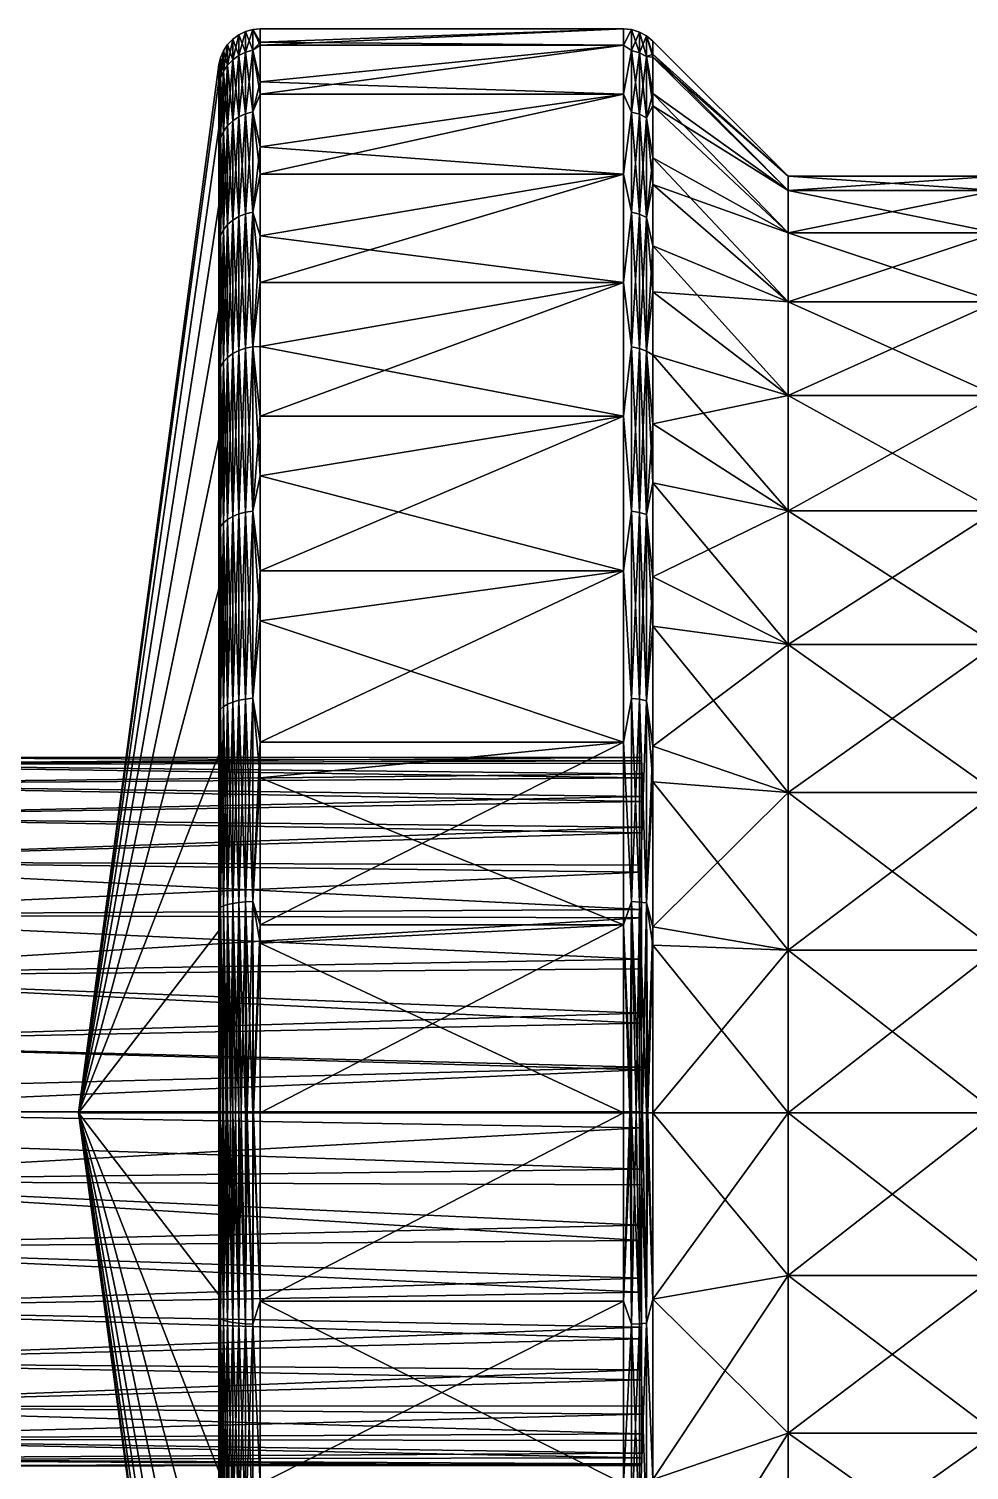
# Model space of a CAD drawing. Extents: x -0.59 to 0.59, y -0.13 to 0.13.
# Drawn here: x -0.3235 to -0.2107, y -0.0428 to 0.13 of the extents above; entities that cross this region are included whole.
import ezdxf

# ---------------------------------------------------------------- set-up
doc = ezdxf.new("R2010")
doc.units = 0
doc.layers.add('', color=153, linetype='CONTINUOUS')
doc.layers.add('Wire_0_85_Bent90_Degrees_Small_v3', color=255, linetype='CONTINUOUS')

msp = doc.modelspace()

# ---------------------------------------------------------------- meshes
at = {"layer": '', "color": 153}
mesh = msp.add_polyface(dxfattribs=at)
corners = [(-0.300469, 0.126539), (-0.300668, 0.125664), (-0.300668, 0.123755, -0.021821), (-0.300668, 0.118085, 0.04298), (-0.300668, 0.123755, 0.021821), (-0.300469, 0.124107, 0.024687), (-0.300668, 0.118085, -0.04298), (-0.300469, 0.124107, -0.024687), (-0.300469, 0.116907, 0.048424), (-0.300469, 0.116907, -0.048424), (-0.300118, 0.117669, -0.04874), (-0.300118, 0.124917, -0.024848), (-0.300118, 0.127364), (-0.299624, 0.118362, -0.049027), (-0.299624, 0.125652, -0.024994), (-0.299624, 0.128114), (-0.299005, 0.118961, -0.049275), (-0.299005, 0.126289, -0.02512), (-0.299005, 0.128763), (-0.300118, 0.124917, 0.024848), (-0.300118, 0.117669, 0.04874), (-0.299624, 0.125652, 0.024994), (-0.299624, 0.118362, 0.049027), (-0.299005, 0.126289, 0.02512), (-0.299005, 0.118961, 0.049275), (-0.298279, 0.119449, -0.049477), (-0.298279, 0.126807, -0.025223), (-0.298279, 0.129291), (-0.297471, 0.107825, -0.072047), (-0.297471, 0.119809, -0.049627), (-0.297471, 0.127189, -0.025299), (-0.297471, 0.129681), (-0.296606, 0.12003, -0.049718), (-0.296606, 0.127423, -0.025346), (-0.298279, 0.126807, 0.025223), (-0.298279, 0.119449, 0.049477), (-0.297471, 0.127189, 0.025299), (-0.297471, 0.119809, 0.049627), (-0.296606, 0.129919), (-0.296606, 0.127423, 0.025346), (-0.296606, 0.12003, 0.049718), (-0.297471, 0.107825, 0.072047)]
mesh.append_faces([[corners[k] for k in face] for face in [(0, 1, 2), (3, 4, 5), (4, 1, 0), (2, 6, 7), (8, 3, 5), (5, 4, 0), (0, 2, 7), (7, 6, 9), (10, 7, 9), (7, 10, 11), (11, 0, 7), (0, 11, 12), (13, 11, 10), (11, 13, 14), (14, 12, 11), (12, 14, 15), (16, 14, 13), (14, 16, 17), (17, 15, 14), (15, 17, 18), (12, 5, 0), (5, 12, 19), (19, 8, 5), (8, 19, 20), (15, 19, 12), (19, 15, 21), (21, 20, 19), (20, 21, 22), (18, 21, 15), (21, 18, 23), (23, 22, 21), (22, 23, 24), (25, 17, 16), (17, 25, 26), (26, 18, 17), (18, 26, 27), (25, 28, 29), (29, 26, 25), (26, 29, 30), (30, 27, 26), (27, 30, 31), (32, 30, 29), (33, 31, 30), (27, 23, 18), (23, 27, 34), (34, 24, 23), (24, 34, 35), (31, 34, 27), (34, 31, 36), (36, 35, 34), (35, 36, 37), (38, 36, 31), (39, 37, 36), (40, 41, 37)]], dxfattribs={"color": 153})
mesh = msp.add_polyface(dxfattribs=at)
corners = [(-0.252158, 0.13), (-0.252158, 0.128025, -0.022574), (-0.251183, 0.129904), (-0.251183, 0.127408, 0.025343), (-0.252158, 0.12216, 0.044463), (-0.252158, 0.128025, 0.022574), (-0.252158, 0.112583, 0.065), (-0.251183, 0.120016, 0.049712), (-0.252158, 0.099586, 0.083562), (-0.251183, 0.108011, 0.072171), (-0.252158, 0.083562, 0.099586), (-0.251183, 0.091856, 0.091856), (-0.295712, 0.105172, 0.076412), (-0.295712, 0.115831, 0.059019), (-0.295712, 0.123637, 0.040172), (-0.295712, 0.128399, 0.020336), (-0.252158, 0.12216, -0.044463), (-0.295712, 0.12216, -0.044463), (-0.252158, 0.112583, -0.065), (-0.295712, 0.112583, -0.065), (-0.252158, 0.099586, -0.083562), (-0.295712, 0.099586, -0.083562), (-0.252158, 0.083562, -0.099586), (-0.295712, 0.083562, -0.099586), (-0.295712, 0.128025, -0.022574), (-0.295712, 0.091924, 0.091924), (-0.295712, 0.13), (-0.296606, 0.12003, -0.049718), (-0.296606, 0.127423, -0.025346), (-0.296606, 0.091867, -0.091867), (-0.296606, 0.108024, -0.072179), (-0.296606, 0.127423, 0.025346), (-0.295712, 0.076412, 0.105172), (-0.296606, 0.091867, 0.091867), (-0.296606, 0.108024, 0.072179), (-0.296606, 0.129919), (-0.296606, 0.12003, 0.049718), (-0.297471, 0.091698, -0.091698), (-0.296606, 0.072179, -0.108024), (-0.297471, 0.107825, -0.072047), (-0.297471, 0.119809, -0.049627), (-0.297471, 0.127189, -0.025299), (-0.297471, 0.129681), (-0.297471, 0.127189, 0.025299), (-0.297471, 0.119809, 0.049627), (-0.297471, 0.107825, 0.072047), (-0.297471, 0.091698, 0.091698)]
mesh.append_faces([[corners[k] for k in face] for face in [(0, 1, 2), (3, 4, 5), (6, 4, 7), (8, 6, 9), (10, 8, 11), (5, 0, 2), (6, 8, 12), (4, 6, 13), (5, 4, 14), (0, 5, 15), (16, 1, 17), (18, 16, 19), (20, 18, 21), (22, 20, 23), (1, 0, 24), (8, 10, 25), (23, 20, 21), (21, 18, 19), (19, 16, 17), (17, 1, 24), (24, 0, 26), (26, 0, 15), (15, 5, 14), (14, 4, 13), (13, 6, 12), (12, 8, 25), (27, 17, 28), (29, 21, 30), (30, 19, 27), (14, 31, 15), (25, 32, 33), (12, 25, 33), (13, 12, 34), (23, 21, 29), (21, 19, 30), (19, 17, 27), (17, 24, 28), (24, 26, 35), (26, 15, 35), (14, 13, 36), (28, 24, 35), (35, 15, 31), (31, 14, 36), (36, 13, 34), (34, 12, 33), (37, 38, 29), (39, 29, 30), (40, 30, 27), (41, 27, 28), (42, 28, 35), (43, 35, 31), (44, 31, 36), (45, 36, 34), (46, 34, 33)]], dxfattribs={"color": 153})
mesh = msp.add_polyface(dxfattribs=at)
corners = [(-0.24938, 0.126676, -0.025197), (-0.248623, 0.126583, -0.02232), (-0.24938, 0.129157), (-0.251183, 0.091856, 0.091856), (-0.252158, 0.099586, 0.083562), (-0.251183, 0.108011, 0.072171), (-0.252158, 0.112583, 0.065), (-0.251183, 0.120016, 0.049712), (-0.252158, 0.12216, 0.044463), (-0.251183, 0.127408, 0.025343), (-0.252158, 0.128025, -0.022574), (-0.252158, 0.12216, -0.044463), (-0.251183, 0.127408, -0.025343), (-0.252158, 0.128025, 0.022574), (-0.251183, 0.129904), (-0.252158, 0.112583, -0.065), (-0.251183, 0.120016, -0.049712), (-0.252158, 0.099586, -0.083562), (-0.251183, 0.108011, -0.072171), (-0.252158, 0.083562, -0.099586), (-0.251183, 0.091856, -0.091856), (-0.24938, 0.091328, -0.091328), (-0.248623, 0.098464, -0.082621), (-0.24938, 0.10739, -0.071756), (-0.248623, 0.111315, -0.064268), (-0.24938, 0.119326, -0.049426), (-0.248623, 0.120784, -0.043962), (-0.248623, 0.126953, 0.020107), (-0.24938, 0.126676, 0.025197), (-0.248623, 0.122245, 0.03972), (-0.24938, 0.119326, 0.049426), (-0.248623, 0.114526, 0.058354), (-0.24938, 0.10739, 0.071756), (-0.248623, 0.103987, 0.075551), (-0.24938, 0.091328, 0.091328), (-0.250245, 0.072013, -0.107775), (-0.250245, 0.091655, -0.091655), (-0.250245, 0.107775, -0.072013), (-0.250245, 0.119753, -0.049603), (-0.250245, 0.127129, -0.025287), (-0.250245, 0.129619), (-0.250245, 0.127129, 0.025287), (-0.250245, 0.119753, 0.049603), (-0.250245, 0.107775, 0.072013), (-0.250245, 0.091655, 0.091655), (-0.251183, 0.072171, 0.108011)]
mesh.append_faces([[corners[k] for k in face] for face in [(0, 1, 2), (3, 4, 5), (5, 6, 7), (7, 8, 9), (10, 11, 12), (9, 13, 14), (11, 15, 16), (14, 10, 12), (15, 17, 18), (12, 11, 16), (17, 19, 20), (16, 15, 18), (18, 17, 20), (21, 22, 23), (23, 24, 25), (25, 26, 0), (2, 27, 28), (28, 29, 30), (30, 31, 32), (32, 33, 34), (20, 35, 36), (36, 18, 20), (18, 36, 37), (37, 16, 18), (16, 37, 38), (38, 12, 16), (12, 38, 39), (39, 14, 12), (14, 39, 40), (40, 9, 14), (9, 40, 41), (41, 7, 9), (7, 41, 42), (42, 5, 7), (5, 42, 43), (43, 3, 5), (3, 43, 44), (44, 45, 3), (21, 37, 36), (37, 21, 23), (23, 38, 37), (38, 23, 25), (25, 39, 38), (39, 25, 0), (0, 40, 39), (40, 0, 2), (2, 41, 40), (41, 2, 28), (28, 42, 41), (42, 28, 30), (30, 43, 42), (43, 30, 32), (32, 44, 43), (44, 32, 34)]], dxfattribs={"color": 153})
mesh = msp.add_polyface(dxfattribs=at)
corners = [(-0.248623, 0.098464, -0.082621), (-0.248623, 0.111315, -0.064268), (-0.24938, 0.10739, -0.071756), (-0.248623, 0.120784, -0.043962), (-0.24938, 0.119326, -0.049426), (-0.248623, 0.126583, -0.02232), (-0.24938, 0.126676, -0.025197), (-0.248623, 0.128536), (-0.24938, 0.129157), (-0.248623, 0.126953, 0.020107), (-0.24938, 0.091328, 0.091328), (-0.248623, 0.090888, 0.090888), (-0.248623, 0.075551, 0.103987), (-0.248623, 0.103987, 0.075551), (-0.248623, 0.114526, 0.058354), (-0.24938, 0.10739, 0.071756), (-0.248623, 0.082621, -0.098464), (-0.24938, 0.091328, -0.091328), (-0.248623, 0.122245, 0.03972), (-0.24938, 0.126676, 0.025197), (-0.24938, 0.119326, 0.049426), (-0.232409, 0.072199, -0.086044), (-0.232409, 0.086044, -0.072199), (-0.232409, 0.097274, -0.056161), (-0.232409, 0.105548, -0.038416), (-0.232409, 0.110616, -0.019505), (-0.232409, 0.112322), (-0.232409, 0.110616, 0.019505), (-0.232409, 0.105548, 0.038416), (-0.232409, 0.097274, 0.056161), (-0.232409, 0.086044, 0.072199), (-0.232409, 0.072199, 0.086044), (-0.207409, 0.072199, 0.086044), (-0.207409, 0.086044, 0.072199), (-0.207409, 0.097274, 0.056161), (-0.207409, 0.105548, 0.038416), (-0.207409, 0.110616, 0.019505), (-0.207409, 0.112322), (-0.207409, 0.110616, -0.019505), (-0.207409, 0.105548, -0.038416), (-0.207409, 0.097274, -0.056161), (-0.207409, 0.086044, -0.072199), (-0.207409, 0.082214, 0.068985), (-0.207409, 0.092944, 0.053661), (-0.207409, 0.10085, 0.036706), (-0.207409, 0.105692, 0.018636)]
mesh.append_faces([[corners[k] for k in face] for face in [(0, 1, 2), (1, 3, 4), (3, 5, 6), (5, 7, 8), (8, 7, 9), (10, 11, 12), (13, 11, 10), (14, 13, 15), (16, 0, 17), (9, 18, 19), (18, 14, 20), (21, 22, 16), (22, 23, 0), (23, 24, 1), (24, 25, 3), (25, 26, 5), (26, 27, 9), (27, 28, 18), (28, 29, 14), (16, 22, 0), (29, 30, 13), (0, 23, 1), (30, 31, 11), (1, 24, 3), (3, 25, 5), (5, 26, 7), (7, 26, 9), (9, 27, 18), (18, 28, 14), (14, 29, 13), (13, 30, 11), (32, 30, 33), (33, 29, 34), (34, 28, 35), (35, 27, 36), (36, 26, 37), (37, 25, 38), (38, 24, 39), (39, 23, 40), (40, 22, 41), (21, 41, 22), (22, 40, 23), (23, 39, 24), (24, 38, 25), (25, 37, 26), (26, 36, 27), (27, 35, 28), (28, 34, 29), (29, 33, 30), (33, 34, 42), (34, 35, 43), (35, 36, 44), (42, 34, 43), (36, 37, 45)]], dxfattribs={"color": 153})
mesh = msp.add_polyface(dxfattribs=at)
corners = [(-0.300668, 0.04298, 0.118085), (-0.300668, 0.062832, 0.108828), (-0.300469, 0.048424, 0.116907), (-0.300668, 0.080775, 0.096264), (-0.300469, 0.070301, 0.105213), (-0.300469, 0.089477, 0.089477), (-0.300668, 0.080775, -0.096264), (-0.300668, 0.062832, -0.108828), (-0.300469, 0.070301, -0.105213), (-0.300668, 0.04298, -0.118085), (-0.300469, 0.048424, -0.116907), (-0.300469, 0.089477, -0.089477), (-0.300118, 0.04874, -0.117669), (-0.300118, 0.07076, -0.1059), (-0.300118, 0.09006, -0.09006), (-0.299624, 0.049027, -0.118362), (-0.299624, 0.071176, -0.106523), (-0.299624, 0.09059, -0.09059), (-0.299005, 0.049275, -0.118961), (-0.299005, 0.071537, -0.107062), (-0.299005, 0.091049, -0.091049), (-0.300118, 0.09006, 0.09006), (-0.300118, 0.07076, 0.1059), (-0.300118, 0.04874, 0.117669), (-0.299624, 0.09059, 0.09059), (-0.299624, 0.071176, 0.106523), (-0.299624, 0.049027, 0.118362), (-0.299005, 0.091049, 0.091049), (-0.299005, 0.071537, 0.107062), (-0.299005, 0.049275, 0.118961), (-0.298279, 0.049477, -0.119449), (-0.298279, 0.07183, -0.107501), (-0.298279, 0.091422, -0.091422), (-0.297471, 0.049627, -0.119809), (-0.297471, 0.072047, -0.107825), (-0.298279, 0.091422, 0.091422), (-0.298279, 0.07183, 0.107501), (-0.298279, 0.049477, 0.119449), (-0.3175, 0), (-0.300668, 0.096264, 0.080775), (-0.300668, 0.108828, 0.062832), (-0.300668, 0.118085, 0.04298), (-0.300668, 0.123755, 0.021821), (-0.300668, 0.125664), (-0.300668, 0.123755, -0.021821), (-0.300668, 0.118085, -0.04298), (-0.300668, 0.108828, -0.062832), (-0.300668, 0.096264, -0.080775)]
mesh.append_faces([[corners[k] for k in face] for face in [(0, 1, 2), (1, 3, 4), (2, 1, 4), (4, 3, 5), (6, 7, 8), (7, 9, 10), (11, 6, 8), (8, 7, 10), (12, 8, 10), (8, 12, 13), (13, 11, 8), (11, 13, 14), (15, 13, 12), (13, 15, 16), (16, 14, 13), (14, 16, 17), (18, 16, 15), (16, 18, 19), (19, 17, 16), (17, 19, 20), (21, 4, 5), (4, 21, 22), (22, 2, 4), (2, 22, 23), (24, 22, 21), (22, 24, 25), (25, 23, 22), (23, 25, 26), (27, 25, 24), (25, 27, 28), (28, 26, 25), (26, 28, 29), (30, 19, 18), (19, 30, 31), (31, 20, 19), (20, 31, 32), (33, 31, 30), (34, 32, 31), (35, 28, 27), (28, 35, 36), (36, 29, 28), (29, 36, 37), (1, 38, 3), (3, 38, 39), (39, 38, 40), (40, 38, 41), (41, 38, 42), (42, 38, 43), (43, 38, 44), (44, 38, 45), (45, 38, 46), (46, 38, 47), (47, 38, 6), (6, 38, 7)]], dxfattribs={"color": 153})
mesh = msp.add_polyface(dxfattribs=at)
corners = [(-0.300668, 0.108828, 0.062832), (-0.300668, 0.118085, 0.04298), (-0.300469, 0.116907, 0.048424), (-0.300668, 0.080775, 0.096264), (-0.300668, 0.096264, 0.080775), (-0.300469, 0.089477, 0.089477), (-0.300469, 0.105213, 0.070301), (-0.300668, 0.118085, -0.04298), (-0.300668, 0.108828, -0.062832), (-0.300469, 0.116907, -0.048424), (-0.300668, 0.096264, -0.080775), (-0.300469, 0.105213, -0.070301), (-0.300668, 0.080775, -0.096264), (-0.300469, 0.089477, -0.089477), (-0.300118, 0.09006, -0.09006), (-0.300118, 0.1059, -0.07076), (-0.300118, 0.117669, -0.04874), (-0.299624, 0.09059, -0.09059), (-0.299624, 0.106523, -0.071176), (-0.299624, 0.118362, -0.049027), (-0.299005, 0.091049, -0.091049), (-0.299005, 0.107062, -0.071537), (-0.299005, 0.118961, -0.049275), (-0.300118, 0.117669, 0.04874), (-0.300118, 0.1059, 0.07076), (-0.300118, 0.09006, 0.09006), (-0.299624, 0.118362, 0.049027), (-0.299624, 0.106523, 0.071176), (-0.299624, 0.09059, 0.09059), (-0.299005, 0.118961, 0.049275), (-0.299005, 0.107062, 0.071537), (-0.299005, 0.091049, 0.091049), (-0.298279, 0.091422, -0.091422), (-0.297471, 0.072047, -0.107825), (-0.297471, 0.091698, -0.091698), (-0.298279, 0.107501, -0.07183), (-0.298279, 0.119449, -0.049477), (-0.297471, 0.107825, -0.072047), (-0.296606, 0.091867, -0.091867), (-0.296606, 0.108024, -0.072179), (-0.297471, 0.119809, -0.049627), (-0.298279, 0.119449, 0.049477), (-0.298279, 0.107501, 0.07183), (-0.298279, 0.091422, 0.091422), (-0.297471, 0.119809, 0.049627), (-0.297471, 0.107825, 0.072047), (-0.297471, 0.091698, 0.091698), (-0.296606, 0.108024, 0.072179), (-0.296606, 0.091867, 0.091867), (-0.297471, 0.072047, 0.107825)]
mesh.append_faces([[corners[k] for k in face] for face in [(0, 1, 2), (3, 4, 5), (4, 0, 6), (5, 4, 6), (6, 0, 2), (7, 8, 9), (8, 10, 11), (10, 12, 13), (9, 8, 11), (11, 10, 13), (14, 11, 13), (11, 14, 15), (15, 9, 11), (9, 15, 16), (17, 15, 14), (15, 17, 18), (18, 16, 15), (16, 18, 19), (20, 18, 17), (18, 20, 21), (21, 19, 18), (19, 21, 22), (23, 6, 2), (6, 23, 24), (24, 5, 6), (5, 24, 25), (26, 24, 23), (24, 26, 27), (27, 25, 24), (25, 27, 28), (29, 27, 26), (27, 29, 30), (30, 28, 27), (28, 30, 31), (32, 33, 34), (32, 21, 20), (21, 32, 35), (35, 22, 21), (22, 35, 36), (34, 35, 32), (35, 34, 37), (37, 36, 35), (38, 37, 34), (39, 40, 37), (41, 30, 29), (30, 41, 42), (42, 31, 30), (31, 42, 43), (44, 42, 41), (42, 44, 45), (45, 43, 42), (43, 45, 46), (47, 46, 45), (48, 49, 46)]], dxfattribs={"color": 153})
mesh = msp.add_polyface(dxfattribs=at)
corners = [(-0.24938, 0.049426, -0.119326), (-0.248623, 0.064268, -0.111315), (-0.24938, 0.071756, -0.10739), (-0.252158, 0.065, -0.112583), (-0.252158, 0.044463, -0.12216), (-0.251183, 0.049712, -0.120016), (-0.252158, 0.044463, 0.12216), (-0.252158, 0.065, 0.112583), (-0.251183, 0.049712, 0.120016), (-0.252158, 0.083562, 0.099586), (-0.251183, 0.072171, 0.108011), (-0.24938, 0.071756, 0.10739), (-0.248623, 0.058354, 0.114526), (-0.24938, 0.049426, 0.119326), (-0.251183, 0.091856, 0.091856), (-0.252158, 0.083562, -0.099586), (-0.251183, 0.072171, -0.108011), (-0.251183, 0.091856, -0.091856), (-0.248623, 0.082621, -0.098464), (-0.24938, 0.091328, -0.091328), (-0.24938, 0.091328, 0.091328), (-0.248623, 0.075551, 0.103987), (-0.250245, 0.049603, -0.119753), (-0.250245, 0.072013, -0.107775), (-0.250245, 0.091655, 0.091655), (-0.250245, 0.072013, 0.107775), (-0.250245, 0.049603, 0.119753), (-0.250245, 0.091655, -0.091655), (-0.295712, 0.059019, 0.115831), (-0.295712, 0.076412, 0.105172), (-0.295712, 0.044463, -0.12216), (-0.295712, 0.065, -0.112583), (-0.295712, 0.083562, -0.099586), (-0.295712, 0.091924, 0.091924), (-0.295712, 0.040172, 0.123637), (-0.296606, 0.049718, -0.12003), (-0.296606, 0.072179, -0.108024), (-0.296606, 0.091867, -0.091867), (-0.296606, 0.072179, 0.108024), (-0.296606, 0.049718, 0.12003), (-0.296606, 0.091867, 0.091867), (-0.298279, 0.07183, -0.107501), (-0.297471, 0.049627, -0.119809), (-0.297471, 0.072047, -0.107825), (-0.297471, 0.091698, -0.091698), (-0.297471, 0.091698, 0.091698), (-0.298279, 0.07183, 0.107501), (-0.298279, 0.091422, 0.091422), (-0.297471, 0.072047, 0.107825), (-0.298279, 0.049477, 0.119449), (-0.297471, 0.049627, 0.119809)]
mesh.append_faces([[corners[k] for k in face] for face in [(0, 1, 2), (3, 4, 5), (6, 7, 8), (7, 9, 10), (11, 12, 13), (8, 7, 10), (10, 9, 14), (15, 3, 16), (17, 15, 16), (16, 3, 5), (2, 18, 19), (20, 21, 11), (22, 16, 5), (16, 22, 23), (23, 17, 16), (10, 24, 25), (25, 8, 10), (8, 25, 26), (0, 23, 22), (23, 0, 2), (2, 27, 23), (27, 2, 19), (20, 25, 24), (25, 20, 11), (11, 26, 25), (26, 11, 13), (7, 6, 28), (9, 7, 29), (4, 3, 30), (3, 15, 31), (30, 3, 31), (31, 15, 32), (33, 9, 29), (29, 7, 28), (28, 6, 34), (35, 31, 36), (31, 35, 30), (36, 32, 37), (38, 28, 39), (31, 32, 36), (29, 28, 38), (40, 29, 38), (28, 34, 39), (41, 42, 43), (35, 43, 42), (43, 35, 36), (36, 44, 43), (45, 46, 47), (46, 45, 48), (48, 49, 46), (49, 48, 50), (48, 40, 38), (38, 50, 48), (50, 38, 39)]], dxfattribs={"color": 153})
mesh = msp.add_polyface(dxfattribs=at)
corners = [(-0.24938, 0, -0.129157), (-0.248623, 0, -0.128536), (-0.248623, 0.02232, -0.126583), (-0.248623, 0.075551, 0.103987), (-0.248623, 0.058354, 0.114526), (-0.24938, 0.071756, 0.10739), (-0.248623, 0, 0.128536), (-0.249219, 0, 0.129045), (-0.248623, 0.020107, 0.126953), (-0.248623, 0.03972, 0.122245), (-0.24938, 0.025197, 0.126676), (-0.248623, 0.043962, -0.120784), (-0.24938, 0.025197, -0.126676), (-0.248623, 0.064268, -0.111315), (-0.24938, 0.049426, -0.119326), (-0.248623, 0.082621, -0.098464), (-0.24938, 0.071756, -0.10739), (-0.24938, 0.049426, 0.119326), (-0.232409, 0, -0.112322), (-0.232409, 0.019505, -0.110616), (-0.232409, 0.038416, -0.105548), (-0.232409, 0.056161, -0.097274), (-0.232409, 0.072199, -0.086044), (-0.232409, 0.072199, 0.086044), (-0.232409, 0.056161, 0.097274), (-0.232409, 0.038416, 0.105548), (-0.232409, 0.019505, 0.110616), (-0.232409, 0, 0.112322), (-0.248623, 0.090888, 0.090888), (-0.207409, 0, 0.112322), (-0.207409, 0.019505, 0.110616), (-0.207409, 0.038416, 0.105548), (-0.207409, 0.056161, 0.097274), (-0.207409, 0.072199, 0.086044), (-0.207409, 0.086044, -0.072199), (-0.207409, 0.072199, -0.086044), (-0.207409, 0.056161, -0.097274), (-0.207409, 0.038416, -0.105548), (-0.207409, 0.019505, -0.110616), (-0.207409, 0, -0.112322), (-0.232409, 0.086044, 0.072199), (-0.207409, 0, 0.107322), (-0.207409, 0.018636, 0.105692), (-0.207409, 0.036706, 0.10085), (-0.207409, 0.053661, 0.092944), (-0.207409, 0.086044, 0.072199), (-0.207409, 0.068985, 0.082214), (-0.207409, 0.082214, 0.068985), (-0.207409, 0.068985, -0.082214)]
mesh.append_faces([[corners[k] for k in face] for face in [(0, 1, 2), (3, 4, 5), (6, 7, 8), (9, 8, 10), (2, 11, 12), (11, 13, 14), (13, 15, 16), (4, 9, 17), (18, 19, 1), (19, 20, 2), (20, 21, 11), (21, 22, 13), (1, 19, 2), (2, 20, 11), (11, 21, 13), (13, 22, 15), (23, 24, 3), (24, 25, 4), (25, 26, 9), (26, 27, 8), (28, 23, 3), (3, 24, 4), (4, 25, 9), (9, 26, 8), (8, 27, 6), (29, 26, 30), (30, 25, 31), (31, 24, 32), (32, 23, 33), (34, 22, 35), (35, 21, 36), (36, 20, 37), (37, 19, 38), (38, 18, 39), (18, 38, 19), (19, 37, 20), (20, 36, 21), (21, 35, 22), (40, 33, 23), (23, 32, 24), (24, 31, 25), (25, 30, 26), (26, 29, 27), (29, 30, 41), (30, 31, 42), (31, 32, 43), (41, 30, 42), (32, 33, 44), (42, 31, 43), (33, 45, 46), (43, 32, 44), (44, 33, 46), (46, 45, 47), (35, 36, 48)]], dxfattribs={"color": 153})
mesh = msp.add_polyface(dxfattribs=at)
corners = [(-0.300668, 0, 0.125664), (-0.300668, 0.021821, 0.123755), (-0.300499, 0, 0.126444), (-0.300469, 0.024687, 0.124107), (-0.298694, 0, 0.129014), (-0.299294, 0, 0.128488), (-0.299005, 0.02512, 0.126289), (-0.298279, 0.025223, 0.126807), (-0.298018, 0, 0.129437), (-0.299804, 0, 0.127874), (-0.299624, 0.024994, 0.125652), (-0.297471, 0.025299, 0.127189), (-0.300209, 0, 0.127187), (-0.300118, 0.024848, 0.124917), (-0.300668, 0.04298, 0.118085), (-0.300469, 0.048424, 0.116907), (-0.300668, 0.04298, -0.118085), (-0.300668, 0.021821, -0.123755), (-0.300469, 0.024687, -0.124107), (-0.300668, 0, -0.125664), (-0.300469, 0, -0.126539), (-0.300469, 0.048424, -0.116907), (-0.300118, 0, -0.127364), (-0.300118, 0.024848, -0.124917), (-0.300118, 0.04874, -0.117669), (-0.299624, 0, -0.128114), (-0.299624, 0.024994, -0.125652), (-0.299624, 0.049027, -0.118362), (-0.299005, 0, -0.128763), (-0.299005, 0.02512, -0.126289), (-0.299005, 0.049275, -0.118961), (-0.300118, 0.04874, 0.117669), (-0.299624, 0.049027, 0.118362), (-0.299005, 0.049275, 0.118961), (-0.298279, 0, -0.129291), (-0.298279, 0.025223, -0.126807), (-0.298279, 0.049477, -0.119449), (-0.297471, 0, -0.129681), (-0.297471, 0.025299, -0.127189), (-0.297471, 0.049627, -0.119809), (-0.298279, 0.049477, 0.119449), (-0.297471, 0.049627, 0.119809), (-0.3175, 0), (-0.300668, 0.062832, 0.108828), (-0.300668, 0.062832, -0.108828)]
mesh.append_faces([[corners[k] for k in face] for face in [(0, 1, 2), (2, 1, 3), (4, 5, 6), (7, 8, 4), (5, 9, 10), (11, 8, 7), (9, 12, 13), (7, 4, 6), (3, 14, 15), (6, 5, 10), (12, 2, 3), (10, 9, 13), (1, 14, 3), (13, 12, 3), (16, 17, 18), (17, 19, 20), (21, 16, 18), (18, 17, 20), (22, 18, 20), (18, 22, 23), (23, 21, 18), (21, 23, 24), (25, 23, 22), (23, 25, 26), (26, 24, 23), (24, 26, 27), (28, 26, 25), (26, 28, 29), (29, 27, 26), (27, 29, 30), (31, 3, 15), (3, 31, 13), (32, 13, 31), (13, 32, 10), (33, 10, 32), (10, 33, 6), (34, 29, 28), (29, 34, 35), (35, 30, 29), (30, 35, 36), (37, 35, 34), (35, 37, 38), (38, 36, 35), (36, 38, 39), (40, 6, 33), (6, 40, 7), (41, 7, 40), (7, 41, 11), (0, 42, 1), (1, 42, 14), (14, 42, 43), (44, 42, 16), (16, 42, 17), (17, 42, 19)]], dxfattribs={"color": 153})
mesh = msp.add_polyface(dxfattribs=at)
corners = [(-0.24938, 0.025197, -0.126676), (-0.248623, 0.043962, -0.120784), (-0.24938, 0.049426, -0.119326), (-0.24938, 0, -0.129157), (-0.248623, 0.02232, -0.126583), (-0.252158, 0, 0.13), (-0.252158, 0.022574, 0.128025), (-0.251376, 0, 0.129938), (-0.251183, 0.025343, 0.127408), (-0.252158, 0.044463, 0.12216), (-0.251183, 0.049712, 0.120016), (-0.249219, 0, 0.129045), (-0.249888, 0, 0.129455), (-0.24938, 0.025197, 0.126676), (-0.248623, 0.020107, 0.126953), (-0.248623, 0.03972, 0.122245), (-0.24938, 0.049426, 0.119326), (-0.250613, 0, 0.129755), (-0.250245, 0.025287, 0.127129), (-0.252158, 0.044463, -0.12216), (-0.252158, 0.022574, -0.128025), (-0.251183, 0.025343, -0.127408), (-0.252158, 0, -0.13), (-0.251183, 0, -0.129904), (-0.251183, 0.049712, -0.120016), (-0.250245, 0, -0.129619), (-0.250245, 0.025287, -0.127129), (-0.250245, 0.049603, -0.119753), (-0.250245, 0.049603, 0.119753), (-0.295712, 0.020336, 0.128399), (-0.295712, 0.040172, 0.123637), (-0.295712, 0.022574, -0.128025), (-0.295712, 0, -0.13), (-0.295712, 0.044463, -0.12216), (-0.295712, 0, 0.13), (-0.296606, 0, -0.129919), (-0.296606, 0.025346, -0.127423), (-0.296606, 0.049718, -0.12003), (-0.297282, 0, 0.129747), (-0.298018, 0, 0.129437), (-0.297471, 0.025299, 0.127189), (-0.296507, 0, 0.129936), (-0.296606, 0.025346, 0.127423), (-0.296606, 0.049718, 0.12003), (-0.297471, 0.025299, -0.127189), (-0.297471, 0, -0.129681), (-0.297471, 0.049627, -0.119809), (-0.297471, 0.049627, 0.119809)]
mesh.append_faces([[corners[k] for k in face] for face in [(0, 1, 2), (3, 4, 0), (5, 6, 7), (7, 6, 8), (8, 9, 10), (11, 12, 13), (14, 11, 13), (15, 13, 16), (12, 17, 18), (17, 7, 8), (13, 12, 18), (6, 9, 8), (18, 17, 8), (19, 20, 21), (20, 22, 23), (24, 19, 21), (21, 20, 23), (25, 21, 23), (21, 25, 26), (26, 24, 21), (24, 26, 27), (28, 8, 10), (8, 28, 18), (3, 26, 25), (26, 3, 0), (0, 27, 26), (27, 0, 2), (16, 18, 28), (18, 16, 13), (6, 5, 29), (9, 6, 30), (20, 19, 31), (22, 20, 32), (32, 20, 31), (31, 19, 33), (30, 6, 29), (29, 5, 34), (35, 31, 36), (36, 33, 37), (38, 39, 40), (34, 41, 29), (41, 38, 42), (29, 41, 42), (30, 29, 42), (43, 30, 42), (42, 38, 40), (32, 31, 35), (31, 33, 36), (35, 44, 45), (44, 35, 36), (36, 46, 44), (46, 36, 37), (43, 40, 47), (40, 43, 42)]], dxfattribs={"color": 153})
mesh = msp.add_polyface(dxfattribs=at)
corners = [(-0.248623, 0, 0.128536), (-0.248623, -0.02232, 0.126583), (-0.249219, 0, 0.129045), (-0.248623, -0.082621, -0.098464), (-0.248623, -0.064268, -0.111315), (-0.24938, -0.071756, -0.10739), (-0.248623, -0.043962, -0.120784), (-0.24938, -0.049426, -0.119326), (-0.248623, -0.02232, -0.126583), (-0.24938, -0.025197, -0.126676), (-0.248623, 0, -0.128536), (-0.24938, 0, -0.129157), (-0.248623, -0.043962, 0.120784), (-0.24938, -0.025197, 0.126676), (-0.248623, -0.064268, 0.111315), (-0.248623, -0.082621, 0.098464), (-0.24938, -0.071756, 0.10739), (-0.232409, -0.019505, -0.110616), (-0.232409, 0, -0.112322), (-0.232409, -0.038416, -0.105548), (-0.232409, -0.056161, -0.097274), (-0.232409, -0.072199, -0.086044), (-0.232409, 0, 0.112322), (-0.232409, -0.019505, 0.110616), (-0.232409, -0.038416, 0.105548), (-0.232409, -0.056161, 0.097274), (-0.232409, -0.072199, 0.086044), (-0.207409, -0.086044, 0.072199), (-0.207409, -0.072199, 0.086044), (-0.207409, -0.056161, 0.097274), (-0.207409, -0.038416, 0.105548), (-0.207409, -0.019505, 0.110616), (-0.207409, 0, 0.112322), (-0.207409, 0, -0.112322), (-0.207409, -0.019505, -0.110616), (-0.207409, -0.038416, -0.105548), (-0.207409, -0.056161, -0.097274), (-0.207409, -0.072199, -0.086044), (-0.232409, -0.086044, -0.072199), (-0.207409, -0.068985, 0.082214), (-0.207409, -0.053661, 0.092944), (-0.207409, -0.082214, 0.068985), (-0.207409, -0.036706, 0.10085), (-0.207409, -0.018636, 0.105692), (-0.207409, 0, 0.107322), (-0.207409, 0, -0.107322), (-0.207409, -0.018636, -0.105692), (-0.207409, 0.018636, -0.105692), (-0.207409, -0.036706, -0.10085)]
mesh.append_faces([[corners[k] for k in face] for face in [(0, 1, 2), (3, 4, 5), (4, 6, 7), (6, 8, 9), (8, 10, 11), (1, 12, 13), (14, 15, 16), (17, 18, 8), (19, 17, 6), (20, 19, 4), (21, 20, 3), (3, 20, 4), (4, 19, 6), (6, 17, 8), (8, 18, 10), (22, 23, 0), (23, 24, 1), (24, 25, 12), (25, 26, 14), (0, 23, 1), (1, 24, 12), (12, 25, 14), (14, 26, 15), (27, 26, 28), (28, 25, 29), (29, 24, 30), (30, 23, 31), (31, 22, 32), (33, 17, 34), (34, 19, 35), (35, 20, 36), (36, 21, 37), (38, 37, 21), (21, 36, 20), (20, 35, 19), (19, 34, 17), (17, 33, 18), (22, 31, 23), (23, 30, 24), (24, 29, 25), (25, 28, 26), (28, 29, 39), (29, 30, 40), (41, 28, 39), (30, 31, 42), (39, 29, 40), (31, 32, 43), (40, 30, 42), (42, 31, 43), (43, 32, 44), (33, 34, 45), (34, 35, 46), (47, 33, 45), (35, 36, 48)]], dxfattribs={"color": 153})
mesh = msp.add_polyface(dxfattribs=at)
corners = [(-0.300668, -0.04298, -0.118085), (-0.300668, -0.062832, -0.108828), (-0.300469, -0.048424, -0.116907), (-0.300668, -0.080775, -0.096264), (-0.300469, -0.070301, -0.105213), (-0.300469, -0.089477, -0.089477), (-0.300668, -0.080775, 0.096264), (-0.300668, -0.062832, 0.108828), (-0.300469, -0.070301, 0.105213), (-0.300668, -0.04298, 0.118085), (-0.300469, -0.048424, 0.116907), (-0.300469, -0.089477, 0.089477), (-0.300118, -0.04874, 0.117669), (-0.300118, -0.07076, 0.1059), (-0.300118, -0.09006, 0.09006), (-0.299624, -0.049027, 0.118362), (-0.299624, -0.071176, 0.106523), (-0.299624, -0.09059, 0.09059), (-0.299005, -0.049275, 0.118961), (-0.299005, -0.071537, 0.107062), (-0.299005, -0.091049, 0.091049), (-0.300118, -0.09006, -0.09006), (-0.300118, -0.07076, -0.1059), (-0.300118, -0.04874, -0.117669), (-0.299624, -0.09059, -0.09059), (-0.299624, -0.071176, -0.106523), (-0.299624, -0.049027, -0.118362), (-0.299005, -0.091049, -0.091049), (-0.299005, -0.071537, -0.107062), (-0.299005, -0.049275, -0.118961), (-0.298279, -0.049477, 0.119449), (-0.298279, -0.07183, 0.107501), (-0.298279, -0.091422, 0.091422), (-0.297471, -0.049627, 0.119809), (-0.297471, -0.072047, 0.107825), (-0.298279, -0.091422, -0.091422), (-0.298279, -0.07183, -0.107501), (-0.298279, -0.049477, -0.119449), (-0.3175, 0), (-0.300668, -0.096264, -0.080775), (-0.300668, -0.108828, -0.062832), (-0.300668, -0.118085, -0.04298), (-0.300668, -0.123755, -0.021821), (-0.300668, -0.125664), (-0.300668, -0.123755, 0.021821), (-0.300668, -0.118085, 0.04298), (-0.300668, -0.108828, 0.062832), (-0.300668, -0.096264, 0.080775)]
mesh.append_faces([[corners[k] for k in face] for face in [(0, 1, 2), (1, 3, 4), (2, 1, 4), (4, 3, 5), (6, 7, 8), (7, 9, 10), (11, 6, 8), (8, 7, 10), (12, 8, 10), (8, 12, 13), (13, 11, 8), (11, 13, 14), (15, 13, 12), (13, 15, 16), (16, 14, 13), (14, 16, 17), (18, 16, 15), (16, 18, 19), (19, 17, 16), (17, 19, 20), (21, 4, 5), (4, 21, 22), (22, 2, 4), (2, 22, 23), (24, 22, 21), (22, 24, 25), (25, 23, 22), (23, 25, 26), (27, 25, 24), (25, 27, 28), (28, 26, 25), (26, 28, 29), (30, 19, 18), (19, 30, 31), (31, 20, 19), (20, 31, 32), (33, 31, 30), (34, 32, 31), (35, 28, 27), (28, 35, 36), (36, 29, 28), (29, 36, 37), (1, 38, 3), (3, 38, 39), (39, 38, 40), (40, 38, 41), (41, 38, 42), (42, 38, 43), (43, 38, 44), (45, 38, 46), (44, 38, 45), (46, 38, 47), (47, 38, 6), (6, 38, 7)]], dxfattribs={"color": 153})
mesh = msp.add_polyface(dxfattribs=at)
corners = [(-0.300118, -0.024848, 0.124917), (-0.299804, 0, 0.127874), (-0.299624, -0.024994, 0.125652), (-0.299294, 0, 0.128488), (-0.300209, 0, 0.127187), (-0.300668, 0, 0.125664), (-0.300499, 0, 0.126444), (-0.300668, -0.021821, 0.123755), (-0.300469, -0.024687, 0.124107), (-0.300668, 0, -0.125664), (-0.300668, -0.021821, -0.123755), (-0.300469, 0, -0.126539), (-0.300668, -0.04298, -0.118085), (-0.300469, -0.024687, -0.124107), (-0.300469, -0.048424, -0.116907), (-0.300668, -0.04298, 0.118085), (-0.300469, -0.048424, 0.116907), (-0.298694, 0, 0.129014), (-0.299005, -0.02512, 0.126289), (-0.298018, 0, 0.129437), (-0.298279, -0.025223, 0.126807), (-0.297471, -0.025299, 0.127189), (-0.300118, -0.04874, 0.117669), (-0.299624, -0.049027, 0.118362), (-0.299005, -0.049275, 0.118961), (-0.300118, -0.04874, -0.117669), (-0.300118, -0.024848, -0.124917), (-0.300118, 0, -0.127364), (-0.299624, -0.049027, -0.118362), (-0.299624, -0.024994, -0.125652), (-0.299624, 0, -0.128114), (-0.299005, -0.049275, -0.118961), (-0.299005, -0.02512, -0.126289), (-0.299005, 0, -0.128763), (-0.298279, -0.049477, 0.119449), (-0.297471, -0.049627, 0.119809), (-0.298279, -0.049477, -0.119449), (-0.298279, -0.025223, -0.126807), (-0.298279, 0, -0.129291), (-0.297471, -0.049627, -0.119809), (-0.297471, -0.025299, -0.127189), (-0.297471, 0, -0.129681), (-0.3175, 0), (-0.300668, -0.062832, -0.108828), (-0.300668, -0.062832, 0.108828)]
mesh.append_faces([[corners[k] for k in face] for face in [(0, 1, 2), (1, 3, 2), (4, 1, 0), (5, 6, 7), (7, 6, 8), (9, 10, 11), (10, 12, 13), (11, 10, 13), (13, 12, 14), (8, 4, 0), (15, 7, 8), (6, 4, 8), (16, 15, 8), (3, 17, 18), (17, 19, 20), (2, 3, 18), (18, 17, 20), (20, 19, 21), (0, 16, 8), (16, 0, 22), (2, 22, 0), (22, 2, 23), (18, 23, 2), (23, 18, 24), (25, 13, 14), (13, 25, 26), (26, 11, 13), (11, 26, 27), (28, 26, 25), (26, 28, 29), (29, 27, 26), (27, 29, 30), (31, 29, 28), (29, 31, 32), (32, 30, 29), (30, 32, 33), (20, 24, 18), (24, 20, 34), (21, 34, 20), (34, 21, 35), (36, 32, 31), (32, 36, 37), (37, 33, 32), (33, 37, 38), (39, 37, 36), (37, 39, 40), (40, 38, 37), (38, 40, 41), (9, 42, 10), (10, 42, 12), (12, 42, 43), (44, 42, 15), (42, 5, 7), (15, 42, 7)]], dxfattribs={"color": 153})
mesh = msp.add_polyface(dxfattribs=at)
corners = [(-0.249219, 0, 0.129045), (-0.248623, -0.02232, 0.126583), (-0.24938, -0.025197, 0.126676), (-0.249888, 0, 0.129455), (-0.250613, 0, 0.129755), (-0.250245, -0.025287, 0.127129), (-0.252158, 0, 0.13), (-0.251376, 0, 0.129938), (-0.252158, -0.022574, 0.128025), (-0.24938, -0.025197, -0.126676), (-0.248623, -0.02232, -0.126583), (-0.24938, 0, -0.129157), (-0.251183, -0.025343, 0.127408), (-0.252158, 0, -0.13), (-0.252158, -0.022574, -0.128025), (-0.251183, 0, -0.129904), (-0.252158, -0.044463, -0.12216), (-0.251183, -0.025343, -0.127408), (-0.251183, -0.049712, -0.120016), (-0.252158, -0.044463, 0.12216), (-0.251183, -0.049712, 0.120016), (-0.248623, -0.043962, 0.120784), (-0.24938, -0.049426, 0.119326), (-0.24938, -0.049426, -0.119326), (-0.248623, -0.043962, -0.120784), (-0.250245, -0.049603, 0.119753), (-0.250245, -0.049603, -0.119753), (-0.250245, -0.025287, -0.127129), (-0.250245, 0, -0.129619), (-0.295712, -0.022574, -0.128025), (-0.295712, -0.044463, -0.12216), (-0.295712, 0, -0.13), (-0.295712, 0, 0.13), (-0.295712, -0.022574, 0.128025), (-0.295712, -0.044463, 0.12216), (-0.296507, 0, 0.129936), (-0.296606, -0.025346, 0.127423), (-0.296606, -0.049718, -0.12003), (-0.296606, -0.025346, -0.127423), (-0.296606, 0, -0.129919), (-0.298018, 0, 0.129437), (-0.297282, 0, 0.129747), (-0.297471, -0.025299, 0.127189), (-0.296606, -0.049718, 0.12003), (-0.297471, -0.049627, 0.119809), (-0.297471, -0.025299, -0.127189), (-0.297471, -0.049627, -0.119809), (-0.297471, 0, -0.129681)]
mesh.append_faces([[corners[k] for k in face] for face in [(0, 1, 2), (3, 0, 2), (4, 3, 5), (6, 7, 8), (9, 10, 11), (8, 7, 12), (13, 14, 15), (14, 16, 17), (15, 14, 17), (17, 16, 18), (12, 4, 5), (19, 8, 12), (7, 4, 12), (20, 19, 12), (2, 21, 22), (5, 3, 2), (23, 24, 9), (5, 20, 12), (20, 5, 25), (26, 17, 18), (17, 26, 27), (27, 15, 17), (15, 27, 28), (2, 25, 5), (25, 2, 22), (23, 27, 26), (27, 23, 9), (9, 28, 27), (28, 9, 11), (14, 13, 29), (16, 14, 30), (30, 14, 29), (29, 13, 31), (32, 6, 33), (33, 6, 8), (34, 33, 19), (19, 33, 8), (32, 33, 35), (35, 33, 36), (37, 30, 38), (38, 29, 39), (40, 41, 42), (36, 34, 43), (41, 35, 36), (33, 34, 36), (42, 41, 36), (30, 29, 38), (29, 31, 39), (36, 44, 42), (44, 36, 43), (37, 45, 46), (45, 37, 38), (38, 47, 45), (47, 38, 39)]], dxfattribs={"color": 153})
at = {"layer": 'Wire_0_85_Bent90_Degrees_Small_v3', "color": 255}
mesh = msp.add_polyface(dxfattribs=at)
corners = [(-0.36471, 0.030165, 0.029743), (-0.25, 0.02439, 0.034727), (-0.364756, 0.023748, 0.035067), (-0.25, 0.029706, 0.030303), (-0.25, 0.034276, 0.025072), (-0.25, 0.037958, 0.019208), (-0.364654, 0.035466, 0.023285), (-0.25, 0.040646, 0.01284), (-0.364591, 0.03944, 0.015955), (-0.25, 0.04222, 0.006122), (-0.364522, 0.041879, 0.00801), (-0.364376, 0.041784, -0.008577), (-0.25, 0.042636, -0.00077), (-0.364449, 0.042645, -0.000274), (-0.25, 0.000143, -0.042686), (-0.25, 0.005489, -0.042332), (-0.453643, 0.000143, -0.042842), (-0.25, 0.018423, 0.038219), (-0.25, 0.011959, 0.040641), (-0.364789, 0.016424, 0.039001), (-0.25, 0.005167, 0.041978), (-0.36481, 0.008444, 0.041373), (-0.25, -0.00177, 0.042228), (-0.364817, 0.000134, 0.042167), (-0.25, -0.00864, 0.041391), (-0.36481, -0.008176, 0.041382), (-0.25, -0.015285, 0.039461), (-0.36479, -0.016152, 0.039016), (-0.25, -0.021483, 0.036452), (-0.25, -0.027106, 0.032428), (-0.364756, -0.023469, 0.035085), (-0.25, -0.032021, 0.027543), (-0.36471, -0.029879, 0.029759), (-0.25, -0.03611, 0.021948), (-0.364654, -0.035172, 0.023298), (-0.25, -0.039264, 0.015775), (-0.364591, -0.039141, 0.015961), (-0.25, -0.041352, 0.009202), (-0.364521, -0.04158, 0.00801), (-0.364243, -0.035217, -0.023954), (-0.25, -0.030828, -0.029348), (-0.36419, -0.029948, -0.030367), (-0.25, -0.006764, -0.042097), (-0.453643, 0.000143, -0.042842), (-0.364094, -0.008144, -0.041966), (-0.25, 0.023381, -0.035717), (-0.364149, 0.023761, -0.035594), (-0.364118, 0.016399, -0.039512), (-0.25, 0.010745, -0.041295), (-0.364095, 0.008428, -0.041965), (-0.25, 0.028871, -0.03151), (-0.364191, 0.030222, -0.030355), (-0.25, 0.033576, -0.026476), (-0.364244, 0.035492, -0.02394), (-0.25, 0.03736, -0.02071), (-0.364306, 0.039374, -0.016574), (-0.25, 0.040164, -0.014373), (-0.25, -0.042292, 0.00235), (-0.364448, -0.042349, -0.000278), (-0.25, -0.042096, -0.004569), (-0.364376, -0.041495, -0.008586), (-0.25, -0.04081, -0.011387), (-0.364306, -0.039093, -0.016587), (-0.25, -0.038473, -0.017917), (-0.25, -0.025679, -0.03393), (-0.364148, -0.023485, -0.035602), (-0.25, -0.019831, -0.037641), (-0.364117, -0.016118, -0.039516), (-0.25, -0.013471, -0.040389), (-0.42454, -0.008144, -0.041818), (-0.424438, 0.030222, -0.030203), (-0.424488, 0.023761, -0.035445), (-0.424525, 0.016399, -0.039365)]
mesh.append_faces([[corners[k] for k in face] for face in [(0, 1, 2), (3, 1, 0), (4, 3, 0), (5, 4, 6), (7, 5, 8), (9, 7, 10), (11, 12, 13), (14, 15, 16), (17, 18, 19), (18, 20, 21), (20, 22, 23), (22, 24, 25), (24, 26, 25), (25, 26, 27), (28, 29, 30), (29, 31, 32), (31, 33, 34), (33, 35, 36), (35, 37, 36), (36, 37, 38), (39, 40, 41), (42, 43, 44), (42, 14, 43), (45, 46, 47), (48, 47, 49), (46, 50, 51), (51, 52, 53), (53, 54, 55), (55, 56, 11), (13, 9, 10), (10, 7, 8), (8, 5, 6), (6, 4, 0), (1, 17, 2), (2, 17, 19), (19, 18, 21), (21, 20, 23), (23, 22, 25), (26, 28, 27), (27, 28, 30), (30, 29, 32), (32, 31, 34), (34, 33, 36), (37, 57, 38), (38, 57, 58), (58, 59, 60), (60, 61, 62), (62, 63, 39), (41, 64, 65), (65, 66, 67), (67, 68, 44), (15, 49, 16), (69, 67, 44), (70, 46, 51), (71, 47, 46), (72, 49, 47)]], dxfattribs={"color": 255})
mesh = msp.add_polyface(dxfattribs=at)
corners = [(-0.25, 0.041935, -0.007675), (-0.25, 0.042636, -0.00077), (-0.364376, 0.041784, -0.008577), (-0.25, 0.040164, -0.014373), (-0.25, 0.03736, -0.02071), (-0.364306, 0.039374, -0.016574), (-0.25, 0.033576, -0.026476), (-0.364244, 0.035492, -0.02394), (-0.25, 0.028871, -0.03151), (-0.364191, 0.030222, -0.030355), (-0.25, 0.010745, -0.041295), (-0.25, 0.017293, -0.039), (-0.364118, 0.016399, -0.039512), (-0.25, 0.023381, -0.035717), (-0.25, -0.042292, 0.00235), (-0.25, -0.042096, -0.004569), (-0.364448, -0.042349, -0.000278), (-0.25, -0.04081, -0.011387), (-0.364376, -0.041495, -0.008586), (-0.25, -0.038473, -0.017917), (-0.364306, -0.039093, -0.016587), (-0.25, -0.035135, -0.023957), (-0.364243, -0.035217, -0.023954), (-0.25, -0.030828, -0.029348), (-0.25, -0.025679, -0.03393), (-0.25, -0.019831, -0.037641), (-0.364148, -0.023485, -0.035602), (-0.25, -0.013471, -0.040389), (-0.364117, -0.016118, -0.039516), (-0.25, -0.006764, -0.042097), (-0.364094, -0.008144, -0.041966), (-0.25, 0.005489, -0.042332), (-0.364095, 0.008428, -0.041965), (-0.364149, 0.023761, -0.035594), (-0.25, 0.04222, 0.006122), (-0.364449, 0.042645, -0.000274), (-0.36419, -0.029948, -0.030367), (-0.25, 0.000143, -0.042686), (-0.25, -0.041352, 0.009202), (-0.25, -0.039264, 0.015775), (-0.25, -0.03611, 0.021948), (-0.25, -0.032021, 0.027543), (-0.25, -0.027106, 0.032428), (-0.25, -0.021483, 0.036452), (-0.25, -0.015285, 0.039461), (-0.25, -0.00864, 0.041391), (-0.25, -0.00177, 0.042228), (-0.25, 0.005167, 0.041978), (-0.25, 0.011959, 0.040641), (-0.25, 0.018423, 0.038219), (-0.25, 0.02439, 0.034727), (-0.25, 0.029706, 0.030303), (-0.25, 0.034276, 0.025072), (-0.25, 0.037958, 0.019208), (-0.25, 0.040646, 0.01284)]
mesh.append_faces([[corners[k] for k in face] for face in [(0, 1, 2), (3, 0, 2), (4, 3, 5), (6, 4, 7), (8, 6, 9), (10, 11, 12), (11, 13, 12), (14, 15, 16), (15, 17, 18), (17, 19, 20), (19, 21, 22), (21, 23, 22), (24, 25, 26), (25, 27, 28), (27, 29, 30), (31, 10, 32), (13, 8, 33), (1, 34, 35), (23, 24, 36), (37, 29, 27), (37, 27, 25), (37, 25, 24), (37, 24, 23), (37, 23, 21), (37, 21, 19), (37, 19, 17), (37, 17, 15), (37, 15, 14), (37, 14, 38), (37, 38, 39), (37, 39, 40), (37, 40, 41), (37, 41, 42), (37, 42, 43), (37, 43, 44), (37, 44, 45), (37, 45, 46), (37, 46, 47), (37, 47, 48), (37, 48, 49), (37, 49, 50), (37, 50, 51), (37, 51, 52), (37, 52, 53), (37, 53, 54), (37, 54, 34), (37, 34, 1), (37, 1, 0), (37, 0, 3), (37, 3, 4), (37, 4, 6), (37, 6, 8), (37, 8, 13), (37, 13, 11), (37, 11, 10), (37, 10, 31)]], dxfattribs={"color": 255})

doc.saveas('drawing.dxf')
